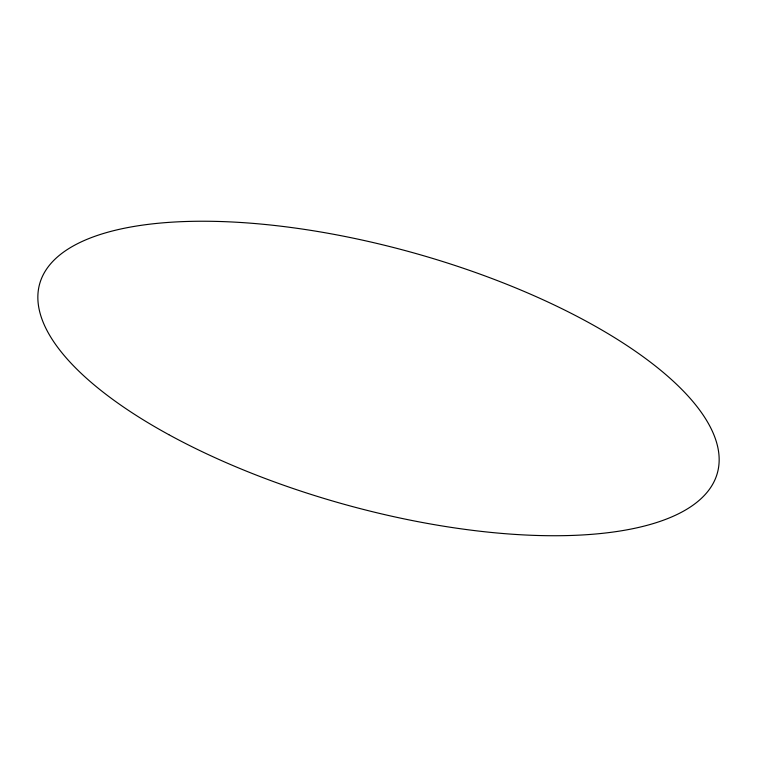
<?xml version="1.0" encoding="UTF-8"?>
<svg xmlns="http://www.w3.org/2000/svg" width="757" height="757" viewBox="0 0 757 757"><rect width="100%" height="100%" fill="white"/><g stroke="black" fill="none" stroke-linecap="round" stroke-linejoin="round"><path stroke-width="1.14" d="M168.811 434.66A351.806 130.412 15.6 0 0 715.848 477.601A351.806 130.412 15.6 0 0 250.841 223.201A351.806 130.412 15.6 0 0 168.811 434.66"/></g></svg>
